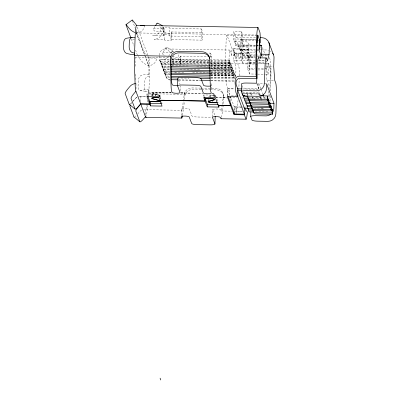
<?xml version="1.0" encoding="UTF-8"?>
<svg xmlns="http://www.w3.org/2000/svg" width="400" height="400" viewBox="0 0 400 400"><rect width="100%" height="100%" fill="white"/><g stroke="black" fill="none" stroke-linecap="round" stroke-linejoin="round"><path stroke-width="0.3" stroke-dasharray="2 1.5" d="M135.23 66.26L135.065 61.605A6.48 0.51 -89 0 1 135.085 57.1L135.145 55.26M148.78 95.51A14.255 1.12 -89 0 0 148.85 93.71L149.435 76.01L148.86 74.485A6.59 0.52 -89 0 0 148.635 65.59L136.405 33.05L136.58 27.77M136.005 88.9L136 83.13M140.805 101.665L140.94 96.285L145.75 96.365M145.545 114.91L145.74 109.045A7.52 7.355 -20.6 0 0 143.475 109.31M146.92 95.475L146.97 93.95L158.595 94.15L159.915 97.66M148.51 65.59L148.89 57.965L136.655 25.425M148.86 74.485A6.605 1.285 1.9 0 0 143.175 74.915L141.425 75.335A5.185 2.925 -80.3 0 0 138.25 81.145L138.08 86.225A5.185 2.925 -80.3 0 0 140.915 90.585L142.67 90.165A6.605 1.285 1.9 0 1 148.355 89.735L148.275 92.185A6.48 0.51 -89 0 1 148.015 96.06M151.635 95.965L151.73 93.14M152.155 95.985L152.25 93.16M152.56 95.97L152.635 93.715A4.145 0.805 1.9 0 1 152.07 92.87A4.145 0.805 1.9 0 1 155.565 92.5L171.02 92.77M152.965 95.92L153.04 93.665A3.63 0.705 1.9 0 1 152.545 92.925A3.63 0.705 1.9 0 1 155.605 92.6L171.06 92.87M155.45 95.885L155.565 92.5M155.49 95.99L155.605 92.6M159.76 55.885L159.91 60.73M159.78 55.31C159.36 52.14 161.68 48.755 165.105 48.915M158.525 96.185L158.595 94.15M159.495 96.575L159.535 95.445L153.04 93.665M159.87 97.69L159.925 95.995M160.35 98.84L160.44 96.015M171.2 31.965L171.185 40.225A3.24 0.63 1.9 0 1 168.195 40.805A3.24 0.63 1.9 0 1 164.725 40.11L164.485 39.475L154.085 39.295L156.1 39.07A7.775 7.605 -20.6 0 0 160.925 35.6L164.55 29.815L163.21 26.255L159.585 32.04A7.775 7.605 -20.6 0 1 154.76 35.51L152.745 35.735L163.15 35.915L163.165 27.655A3.24 0.63 1.9 0 1 166.155 27.08A3.24 0.63 1.9 0 1 169.62 27.77L169.61 36.03L201.13 36.58L202.465 40.14L170.945 39.59L171.2 31.965L202.72 32.515L202.465 40.14M163.15 35.915L163.165 27.655M164.485 39.475L164.74 31.85L157.27 31.585L154.26 30.92L153.38 29.125L155.11 26.275M172.03 58.26L172.23 60.07L172.285 58.31M210.21 60.735L178.685 60.18L178.9 53.73M180.025 63.74L180.28 56.115L209.325 56.625M180.265 64.375L180.28 56.115M180.1 90.765L180.255 86.075M181.245 115.62L181.46 109.165A4.02 0.78 1.9 0 1 185.17 108.45A4.02 0.78 1.9 0 1 189.47 109.305L191.95 115.9A5.185 1.005 1.9 0 0 197.5 117.01L210.415 117.235A5.185 1.005 1.9 0 0 211.31 117.235M201.13 36.58L201.38 28.96L169.86 28.405M203.76 96.47L203.81 94.945L215.435 95.15L218.285 102.725M208.1 100.66L208.135 99.53M208.625 101.39L208.655 99.545M210.325 57.215L210.46 53.11L207.99 53.065M209.075 101.455L209.13 99.76M210.44 97.98L210.55 94.595M210.46 53.11L211.8 56.67L211.545 64.295L210.59 61.75M211.44 88.97L211.56 85.45L211.185 84.45A6.48 0.51 -89 0 1 210.995 83.235M212.53 102.16L212.53 100.93M212.49 116.755L212.725 109.715A4.02 0.78 1.9 0 1 216.43 108.995A4.02 0.78 1.9 0 1 220.735 109.855L221.11 110.855A6.48 0.51 -89 0 0 221.51 109.89L222.175 104.985M213.95 96.99L214.025 94.73A3.63 0.705 1.9 0 0 211.925 93.635M214.43 97.205L214.52 94.38M214.945 97.22L215.04 94.395M215.37 97.18L215.435 95.15M227.37 96.255L227.6 89.165A2.075 0.405 1.9 0 1 229.52 88.845L234.245 88.93M227.735 95.805L227.97 88.69L226.435 84.6A6.48 0.51 -89 0 1 226.16 81.84L225.515 63.525A6.48 0.51 -89 0 1 225.525 58.66L226.065 42.41A9.07 0.715 -89 0 1 227.03 35.295L231.97 48.44L231.74 55.425L234.515 55.98L254.87 56.34M210.735 65.39L229.37 65.72L229.555 60.125L171.985 59.115M210.735 68.675L230.61 69.025L230.075 67.6L230.26 62.01L229.555 60.125M229.305 95.295L229.52 88.845M230.61 69.025L230.795 63.43L171.99 62.4M196.755 66.12L232.04 66.735L231.855 72.33L231.32 70.905L231.505 65.315L230.795 63.43M230.775 101.48L230.855 97.86L229.64 97.84M255.49 45.19L235.805 44.845L233.585 38.945L233.84 31.32L241.59 31.455L241.805 32.03A5.185 0.41 -89 0 1 241.995 33.535L242.65 44.855A2.59 1.865 5.7 0 0 245.34 46.775L253.395 46.895A8.195 5.9 5.7 0 0 255.285 46.64M210.735 75.24L233.095 75.635L232.56 74.21L232.745 68.62L232.04 66.735M233.095 75.635L233.28 70.04L210.38 69.64M235.74 76.52L235.89 72A5.185 0.41 -89 0 0 235.675 65.9L233.69 60.615L233.92 53.625L236.31 53.16L249.23 53.39L249 60.375L247.43 56.21L247.665 49.22L234.745 48.99L231.97 48.44M210.735 78.525L234.34 78.94L233.805 77.515L233.99 71.925L233.28 70.04M234.515 55.98L234.745 48.99M234.34 78.94L234.525 73.345L192.43 72.61M235.805 44.845L236.055 37.22L233.84 31.32M234.005 110.71L234.14 106.605L230.205 96.13M235.16 77.43L235.23 75.23L234.525 73.345M233.69 60.615L236.08 60.15L236.31 53.16M234.6 113.415L234.815 106.895L244.115 107.055M236.145 113.5L236.36 107.05A2.075 0.405 1.9 0 1 234.14 106.605M238.815 90.08L239.175 79.25M255.08 55.99L242.68 55.77L240.465 49.87L240.815 39.2L255.7 39.46M254.905 62.755L251.325 62.695A2.59 1.04 -1 0 1 248.945 61.61L250.185 55.32A5.185 0.41 -89 0 1 250.435 54.985L250.395 63.18L242.645 63.045L240.43 57.15L240.68 49.525L255.445 49.785M255.635 51.76A8.195 5.9 5.7 0 1 252.86 52.265L244.805 52.145A2.59 1.865 5.7 0 1 242.115 50.225L241.34 39.08L241.59 31.455M247.975 55.445A6.48 1.26 1.9 0 0 241.04 54.06L241.21 48.98L232.94 48.835L234.51 53.005A5.185 5.07 -20.6 0 0 239.505 58.175L242.605 58.23A6.48 1.26 1.9 0 0 248.59 57.075L247.975 55.445L248.145 50.365A6.48 1.26 1.9 0 0 241.21 48.98M242.605 58.23L243.035 45.095L240.815 39.2M242.645 63.045L242.9 55.42L240.68 49.525M243.045 93.67L242.735 91.525M256.965 74.105L249.52 73.975L247.305 68.075L247.66 57.4L255.1 57.53M248.595 57.24L248.755 51.99A6.48 1.26 1.9 0 1 242.775 53.15L234.51 53.005M248.85 49.615L249.015 44.53M249.52 73.975L249.875 63.3L247.66 57.4M242.185 85.67L242.83 87.385A5.185 1.005 1.9 0 0 248.38 88.495L258.715 88.675L258.885 83.59L266.04 83.72M259.345 95.33L258.82 93.935L258.9 91.585M259.54 95.18L259.62 92.74L243.085 92.45M260.015 96.455L260.095 94.015L259.62 92.74M260.82 97.265L260.76 99.095L259.995 97.065M261.24 100.37L261.34 97.32L248.975 97.1M265.645 74.255L268.125 74.3L265.905 68.4L265.985 66.03M265.99 65.905L266.15 61.16M268.125 74.3L268.48 63.625L257.935 63.44M269.87 89.43L270.295 76.615A6.59 0.52 -89 0 0 270.3 69.505L270.07 67.72L268.355 63.195L257.745 63.01M270.44 90.955L270.87 78.14A15.61 1.23 -89 0 0 270.32 60.095L269.12 56.9M269.615 96.29L269.635 95.915M147.485 99.985L146.325 108.575A6.48 0.51 -89 0 1 145.925 109.535L145.74 109.045M147.88 105.23L146.55 115.045A14.255 1.12 -89 0 1 146.405 115.975M147.965 104.615L148.21 102.775M182.545 115.06L184.125 103.405A14.255 1.12 -89 0 0 184.325 101.635M222.255 104.375L223.17 97.63A6.48 0.51 -89 0 0 223.315 96.18L223.315 95.835A6.58 0.345 83.6 0 0 223.185 94.315L223.745 95.68L223.92 97.7A14.255 1.12 -89 0 1 223.395 104.09L221.735 116.36A14.255 1.12 -89 0 1 221.52 117.675M238.075 100.255L236.75 110.02A6.48 0.51 -89 0 1 236.35 110.985L234.815 106.895M268.38 106.095L268.54 104.915M264.455 60.915L259.685 60.835L260.135 59.02M246.745 110.015L246.58 110.555M166.135 47.32L162.46 53.28L163.335 55.07L165.05 55.555M181.46 109.165L181.835 110.165A6.48 0.51 -89 0 0 182.235 109.205L183.9 96.935A6.48 0.51 -89 0 0 184.045 95.495L184.095 95.15A6.58 0.68 -81.6 0 0 184.395 93.635L185.265 91.65A7.775 7.605 -20.6 0 1 192.105 87.96L200.635 88.105M184.505 99.475A14.255 1.12 -89 0 0 184.65 97.015L185 95L185.84 93.175A7.775 7.605 -20.6 0 1 192.675 89.485L201.21 89.635M255.25 62.965L250.25 62.88L249.07 68.73A2.59 1.04 -1 0 0 251.445 69.815L255.025 69.875M168.665 56.19L172.29 50.405L170.095 49.095A5.185 0.67 32.1 0 0 166.085 47.495L166.66 49.02A5.185 0.67 32.1 0 0 171.43 52.655M133.005 101.125L134.87 98.95A7.52 7.355 -20.6 0 1 137.085 97.175M133.045 101.23L134.905 99.055A7.52 7.355 -20.6 0 1 137.125 97.28M137.68 114.03L139.665 111.715A7.52 7.355 -20.6 0 1 141.885 109.94M131.89 102.43L131.175 103.14A5.185 0.945 -50.5 0 1 130.42 103.79M153.485 28.865L156.035 28.3L163.4 28.29M162.565 53.02L165.115 52.45L172.48 52.445L172.24 51.81A3.24 0.63 1.9 0 1 174.405 51.235M268.345 63.195L267.565 66.965A8.195 3.29 -1 0 1 265.56 68.755M214.025 94.73L208.795 96.31A4.145 0.805 1.9 0 0 208.52 97M249.775 107.91L250.795 107.825M259.075 62.83L259.385 62.825A8.195 3.29 -1 0 0 263.98 62.175M136.33 32.93L255.895 35.025M136.28 33.045L136.405 33.05A7.775 7.605 -20.6 0 0 144.41 25.56M226.845 35.135L257.325 35.67M236.055 37.22L255.74 37.565M233.585 38.945L241.34 39.08M241.435 39.335L255.775 39.585M241.525 40.085L257.12 40.36M257.74 40.37L259.615 40.405M256.105 45.2L258.565 45.24M243.035 45.095L255.435 45.315M256.055 45.325L258.535 45.37M238.71 46.39L241.295 46.435A6.48 1.26 1.9 0 1 248.23 47.82L248.84 49.45A6.48 1.26 1.9 0 1 242.86 50.605L240.275 50.56A5.185 5.07 -20.6 0 0 235.275 45.39L243.03 45.525A6.48 1.26 1.9 0 0 249.01 44.365L248.4 42.74A6.48 1.26 1.9 0 0 241.46 41.355L233.71 41.22A5.185 5.07 -20.6 0 1 238.71 46.39L240.275 50.56M256.06 49.795L260.365 49.87M260.98 49.88L266.52 49.975A7.85 7.675 -20.6 0 1 268.51 50.285M240.465 49.87L255.345 50.135M255.965 50.145L258.445 50.185M165.055 48.915L229.7 50.05M232.94 48.835A5.185 5.07 -20.6 0 0 237.94 54.005L241.04 54.06M250.355 54.88L255.34 54.97M255.965 54.98L259.71 55.045M262.2 55.09L267.815 55.19M242.9 55.42L250.65 55.56M257.56 56.03L260.04 56.075M257.355 56.38L261.075 56.445M261.695 56.46L262.935 56.48M209.945 56.635L211.8 56.67M240.43 57.15L255.195 57.405M135.085 57.1L171 57.73M147.835 56.595L148.89 57.965L156.64 58.1A7.775 7.605 -20.6 0 1 148.635 65.59A15.365 15.02 -20.6 0 1 140.92 60.33A5.185 0.31 53.2 0 1 138.05 56.33M236.08 60.15L255.2 60.485M258.3 60.54L264.5 60.65M169.21 66.53L165.485 66.465A5.185 5.07 -20.6 0 1 160.485 61.295L159.78 59.41L169.745 59.585M172.235 59.63L229.535 60.635L230.245 62.515L171.695 61.49M169.265 60.015L161.825 59.885L163.84 59.66A7.775 7.605 -20.6 0 0 168.285 56.745M172.075 60.99L230.26 62.01M160.485 61.295L169.205 61.445M208.855 62.305L172.63 61.67A2.59 2.535 -20.6 0 1 171.645 61.46M209.48 62.32L229.47 62.67L230.175 64.55L171.785 63.595M249.875 63.3L254.835 63.385M210.26 63.285L256.51 64.095M169.21 69.815L166.725 69.77A5.185 5.07 -20.6 0 1 161.73 64.6L161.02 62.715L169.74 62.87M172.23 62.915L230.78 63.94L231.485 65.82L210.31 65.45M169.405 63.555L163.165 63.445L165.18 63.22A7.775 7.605 -20.6 0 0 169.19 60.825M210.46 64.945L231.505 65.315M169.745 64.67L164.775 64.585A5.185 5.07 -20.6 0 1 159.78 59.41M161.73 64.6L169.2 64.73M265.97 66.495L273.125 66.62M210.725 65.625L230.71 65.975L231.42 67.855L210.805 67.495M188.09 65.965L172.615 65.695A2.59 2.535 -20.6 0 0 172.625 66.025M169.83 73.11L167.97 73.075A5.185 5.07 -20.6 0 1 162.97 67.905L162.265 66.02L169.735 66.155M210.22 66.865L232.02 67.245L232.73 69.125L210.305 68.735M210.2 67.25L230.075 67.6M247.305 68.075L254.745 68.205M257.845 68.26L265.905 68.4M210.46 68.225L232.745 68.62M169.745 67.955L166.02 67.89A5.185 5.07 -20.6 0 1 161.02 62.715M162.97 67.905L169.2 68.01M210.715 68.905L231.955 69.28L232.66 71.16L210.8 70.775M258.005 69.93L259.505 69.945A8.195 3.29 -1 0 0 264.1 69.295M180.045 69.11L200.475 69.465M169.21 76.38A5.185 5.07 -20.6 0 1 164.215 71.21L163.505 69.325L169.735 69.435M210.22 70.145L233.265 70.55L233.97 72.43L210.305 72.015M210.2 70.535L231.32 70.905M210.465 71.51L233.99 71.925M164.215 71.21L169.82 71.305M210.71 72.19L233.195 72.585L233.905 74.465L210.795 74.06M183.765 72.455L175.1 72.305A2.59 2.535 -20.6 0 0 175.11 72.635M257.585 74.115L265.025 74.245M170.005 79.66A5.185 5.07 -20.6 0 1 165.455 74.515L164.75 72.63L169.73 72.72M210.215 73.43L234.505 73.855L235.215 75.735L210.3 75.3M210.2 73.815L232.56 74.21M210.47 74.795L235.23 75.23M169.745 74.52L168.505 74.5A5.185 5.07 -20.6 0 1 163.505 69.325M165.455 74.515L169.815 74.59M210.705 75.47L234.44 75.89L234.97 77.3M210.825 77.11L233.805 77.515M210.785 77.34L235.145 77.77M180.925 78L189 78.145M266.015 67.12L266.96 80.185L274.11 80.31M178.53 79.83L200.265 80.21M210.825 80.395L234.425 80.81M178.755 80.25L201.115 80.64M211.05 80.815L234.655 81.23M201.245 88.12L215.875 88.375A7.775 7.605 -20.6 0 1 222.46 92.305L223.745 95.68M227.97 88.69L234.795 88.81M242.235 88.94L258.975 89.235L257.44 85.145A6.48 0.51 -89 0 1 257.21 83.37M201.82 89.645L209.745 89.78M210.35 89.795L216.445 89.9A7.775 7.605 -20.6 0 1 223.035 93.83L222.46 92.305M242.285 93.645L258.82 93.935M260.095 94.015L243.56 93.725L244.135 95.25M171.185 92.585L148.275 92.185L148.85 93.71L185.3 94.35M181.09 92.76L184.73 92.825M180.915 92.945L202.55 93.32M180.95 93.045L202.59 93.425M231.42 95.87L237.555 95.98M256.32 97L266.52 97.175M223.17 97.63L226.255 97.675M229.335 97.735L237.355 97.87M241.67 97.95L242.905 97.97M249.685 98.095L266.335 98.38M216.285 97.605L226.605 97.785M145.79 96.47L140.98 96.385A7.52 7.355 -20.6 0 0 139.275 96.52M215.715 97.695L226.645 97.885M229.68 97.94L230.89 97.96M253.775 98.975L255.25 99M244.735 107.07L246.595 107.1M236.36 107.05L242.855 107.16M260.685 107.995L263.16 108.04M263.035 108.2L255.74 108.07A5.185 1.005 1.9 0 0 254.415 108.08M262.415 108.975L263.875 109M236.45 111.11L242.65 111.22M258.77 111.5L267.455 111.655M146.02 109.66L181.935 110.29M221.205 110.98L232.21 111.175M234.655 111.215L242.6 111.355M255.25 111.955L257.7 112M170.685 80.105C168.24 80.05 166.12 78.19 165.585 75.83M140.145 90.6L146.475 91.68M250.26 62.875L250.395 63.18M152.635 93.715L159.13 95.495A3.63 0.705 1.9 0 1 159.625 96.235M164.55 29.815L162.355 28.505A5.185 0.67 32.1 0 1 159.135 26.355M159.805 60.45L160.385 61.965M262.48 47.535L266.05 57.17M258.64 58.05L259.685 60.835M266.96 80.185L268.005 82.965A14.255 1.12 -89 0 1 268.37 85.1M247.665 49.22L249.23 53.39M258.885 83.59L260.83 88.775M261.045 89.35L262.78 93.955M263.645 96.26L264.725 99.14M256.865 83.755L258.715 88.675M238.38 44.44L239.945 48.61M237.94 54.005L239.505 58.175M233.27 50.785L234.835 54.955M233.92 53.625L238.86 66.77A9.07 0.715 -89 0 1 239.265 76.265M231.74 55.425L229.75 50.14A5.185 0.41 -89 0 0 229.2 54.205L229.03 59.29A5.185 0.41 -89 0 0 229.245 65.385L229.37 65.72M227.605 89.215L229.985 95.555M201.38 28.96L202.72 32.515M212.725 109.715L214.995 115.76M203.81 94.945L204.47 96.7M169.61 36.03L169.37 35.395A3.24 0.63 1.9 0 0 165.9 34.7A3.24 0.63 1.9 0 0 162.91 35.28M170.945 39.59L171.185 40.225M178.685 60.18L178.45 59.545A3.24 0.63 1.9 0 0 175.405 58.865A3.24 0.63 1.9 0 0 172.035 59.27M172.29 50.405L172.865 51.93M164.74 31.85L164.98 32.485A3.24 0.63 1.9 0 0 168.445 33.18A3.24 0.63 1.9 0 0 171.44 32.6M161.95 28.265L163.29 31.825M171.03 52.42L171.41 53.435M173.805 64.265L173.82 56.005L174.055 56.64A3.24 0.63 1.9 0 0 177.525 57.33A3.24 0.63 1.9 0 0 180.515 56.755M184.185 92.815L184.76 94.34M178.435 79.955L180.09 84.35M160.62 62.61L161.63 65.27M161.86 65.915L162.87 68.575M163.105 69.22L164.115 71.88M164.345 72.525L165.355 75.185M166.065 77.065L166.175 77.365M132.41 20.7L135.01 27.61M136.305 31.065L143.66 50.635A5.185 0.31 53.2 0 0 146.325 54.605M135.645 32.805A15.365 15.02 -20.6 0 0 136.405 33.05L148.635 65.59M159.95 97.76L160.385 98.92M161.475 101.82L162.13 103.56M131.39 39.165L133.985 46.075M135.5 50.105L137.445 55.285M148.355 89.735L148.93 91.26L147.25 91.665A5.185 2.925 -80.3 0 1 144.41 87.305L144.58 82.225A5.185 2.925 -80.3 0 1 147.755 76.415L149.435 76.01A15.61 1.23 -89 0 0 148.89 57.965M146.97 93.95L147.625 95.695M252.295 97.16L252.66 98.69M252.06 96.91L252.425 98.44M251.42 95.385L250.575 92.585L251.305 95.65M247.575 95.455L246.7 92.515L247.36 95.295M210.5 70.035L210.735 76.785M135.505 74.235L135.72 80.37M248.94 61.745L249.065 68.865M173.335 63.555A2.59 2.535 -20.6 0 1 172.055 63.19M175.045 72.44A2.59 2.535 -20.6 0 1 174.73 71.855M172.775 66.08A2.59 2.535 -20.6 0 1 172.385 65.55M169.745 77.805A5.185 5.07 -20.6 0 1 164.75 72.63M269.705 94.315A6.48 0.51 -89 0 1 269.42 98.435M167.26 71.195A5.185 5.07 -20.6 0 1 162.265 66.02M269.865 67.315A9.07 0.715 -89 0 1 270.24 77.985M238.6 95.665A6.48 0.51 -89 0 1 238.555 96.37M267.555 111.53A6.48 0.51 -89 0 1 267.355 111.53M212.075 93.54A4.145 0.805 1.9 0 1 214.475 94.795L209.245 96.375A3.63 0.705 1.9 0 0 209.005 96.98M270.345 51.085A7.85 7.675 -20.6 0 1 271.165 51.655M134.545 39.38A6.605 1.285 1.9 0 1 130.835 39.025M270.28 95.84A14.255 1.12 -89 0 1 270.125 99.36L270.075 100.185A14.255 1.12 -89 0 1 269.965 101.735M266.555 60.975A8.195 3.29 -1 0 1 266.045 61.315M268.665 91.215A14.255 1.12 -89 0 1 268.59 99.74M252.52 112.695A5.185 1.005 1.9 0 1 252.245 112.43M135.955 115.85A5.185 0.945 -50.5 0 1 135.2 116.5M130.645 104.385A5.185 0.945 -50.5 0 1 131.28 103.41M159.535 95.445A4.145 0.805 1.9 0 1 159.27 96.5M138.68 96.545A7.52 7.355 -20.6 0 1 140.94 96.285M211.56 85.45A4.02 0.78 1.9 0 1 211.17 85.835M136.025 33.83A6.59 0.52 -89 0 1 136.405 33.05M258.53 50.04A8.195 5.9 5.7 0 1 257.925 50.565M258.46 45.195A8.195 5.9 5.7 0 1 257.005 46.06"/><path stroke-width="0.6" d="M256.475 61.26L256.48 60.915M135.61 83.625A7.52 7.355 -20.6 0 0 130.11 86.29L128.125 88.605A5.185 0.945 -50.5 0 0 125.155 93.54L129.165 104.215L135.07 109.08A5.185 0.945 -50.5 0 0 137.075 108L140.69 103.905L135.745 90.755A14.255 1.12 -89 0 1 135.14 84.685L134.495 66.275A14.255 1.12 -89 0 1 134.515 55.575L135.1 37.875A15.61 1.23 -89 0 1 136.655 25.425L134.905 23.14A5.185 0.31 53.2 0 0 132.195 20.125M140.69 103.905L149.73 104.065L149.815 101.525L147.845 96.28M218.92 106.08L218.885 107.095L207.26 106.895L205.08 101.095L159.865 100.305L162.045 106.1L150.42 105.895L149.77 104.165L149.855 101.625L156.44 101.74A4.145 0.805 1.9 0 0 159.935 101.37A4.145 0.805 1.9 0 0 159.365 100.525L152.875 98.745A3.63 0.705 1.9 0 1 152.375 98.005A3.63 0.705 1.9 0 1 155.435 97.685L158.82 97.74M150.42 105.895L150.505 103.355L149.855 101.625M177.565 85.93A5.185 1.005 1.9 0 1 182.35 85.005L195.27 85.23A5.185 1.005 1.9 0 1 200.815 86.34L203.295 92.93A4.02 0.78 1.9 0 0 207.595 93.79A4.02 0.78 1.9 0 0 211.305 93.075L210.93 92.075A14.255 1.12 -89 0 1 210.325 86.005L209.68 67.595A14.255 1.12 -89 0 1 209.63 59.675L209.415 57.55L208.7 55.695A7.775 7.605 -20.6 0 0 202.11 51.765L178.345 51.35A7.775 7.605 -20.6 0 0 171.505 55.04L170.67 56.87L170.355 58.985A14.255 1.12 -89 0 0 170.405 66.905L171.05 85.315A14.255 1.12 -89 0 0 171.66 91.385L172.035 92.385A4.02 0.78 1.9 0 0 176.335 93.245A4.02 0.78 1.9 0 0 180.045 92.525L177.565 85.93L177.815 78.305A5.185 1.005 1.9 0 1 182.6 77.38L195.52 77.605A5.185 1.005 1.9 0 1 201.07 78.715L203.55 85.31A4.02 0.78 1.9 0 0 206.295 86.08A4.02 0.78 1.9 0 0 210.595 85.985M149.73 104.065L146.885 96.49L158.51 96.695L159.83 100.2L205.045 100.995L205.13 98.455L204.69 97.285M205.08 101.095L205.165 98.555L210.46 98.65A3.63 0.705 1.9 0 1 213.805 99.085A3.63 0.705 1.9 0 1 213.86 99.815L208.625 101.39A4.145 0.805 1.9 0 0 208.69 102.225A4.145 0.805 1.9 0 0 212.51 102.725L217.16 102.805M207.26 106.895L207.345 104.35L205.165 98.555M217.12 102.705L212.475 102.625A3.63 0.705 1.9 0 1 209.13 102.185A3.63 0.705 1.9 0 1 209.075 101.455L214.305 99.88L214.345 98.75M182.465 115.675A14.255 1.12 -89 0 1 181.585 117.79L181.21 116.79A4.02 0.78 1.9 0 1 184.915 116.075A4.02 0.78 1.9 0 1 189.215 116.93L191.695 123.525A5.185 1.005 1.9 0 0 197.245 124.635L210.165 124.86A5.185 1.005 1.9 0 0 214.95 123.935L215.2 116.31M248.04 111.445L247.315 112.96L246.795 116.8A14.255 1.12 -89 0 1 245.915 118.92L244.375 114.815L236.11 114.67A2.075 0.405 1.9 0 1 233.89 114.23L230.64 105.585L230.68 103.14M233.89 114.23L233.965 111.885M205.045 100.995L203.725 97.485L215.35 97.69L218.2 105.265L230.6 105.485L227.35 96.84A2.075 0.405 1.9 0 1 229.265 96.47L237.535 96.615L237.785 88.99L236.245 84.89A6.48 0.51 -89 0 1 236.015 83.115C235.8 80.885 237.26 78.325 239.71 78.33L257.02 78.635L256.21 76.48L255.925 68.405A14.255 1.12 -89 0 1 255.85 62.345L255.86 61.415A14.255 1.12 -89 0 1 255.945 57.705L256.535 40.005A15.61 1.23 -89 0 1 258.09 27.555L259.89 32.35A5.185 0.41 -89 0 1 260.08 33.85L260.52 41.425A8.195 5.9 5.7 0 1 260.27 42.81M272.66 112.18A7.775 7.605 -20.6 0 0 273.825 108.385L273.99 103.305L266.635 83.73L266.465 88.81A7.775 7.605 -20.6 0 1 258.46 96.3L248.125 96.12A5.185 1.005 1.9 0 1 242.575 95.01L241.285 91.58L241.54 83.955A5.185 1.005 1.9 0 1 246.325 83.03L256.66 83.21L257.125 69.23A14.255 1.12 -89 0 1 258.64 58.05M248.51 98.88L244.225 98.805L243.46 96.775L243.5 95.555M249.755 102.185L245.465 102.11L244.705 100.08L244.745 98.86M244.375 114.815L244.61 107.78M250.995 105.49L246.71 105.415L245.945 103.385L246.005 101.555M252.24 108.795L247.95 108.72L247.185 106.69L247.23 105.47M253.415 111.925L249.125 111.85L248.43 109.995L248.47 108.775M272.545 53.085A7.85 7.675 -20.6 0 1 274.015 57.735L273.72 66.63L274.71 80.32L275.755 83.1A14.255 1.12 -89 0 1 276.34 99.875L275.88 113.855A7.775 7.605 -20.6 0 1 267.875 121.34L257.54 121.16A5.185 1.005 1.9 0 1 251.99 120.055L250.7 116.62L250.855 111.93M259.42 39.525L259.065 50.2L261.08 55.56M261.3 55.505L261.64 45.295L259.795 45.265M247.71 96.01L248.37 98.79A2.59 2.535 -20.6 0 0 250.805 100.715L267.62 101.01L267.145 99.74L267.27 95.93L259.9 95.8M241.285 91.58A5.185 1.005 1.9 0 1 246.07 90.65L256.405 90.835A7.775 7.605 -20.6 0 0 264.41 83.345L264.875 69.37A14.255 1.12 -89 0 1 266.39 58.185L267.435 60.97L269.095 54.325L269.39 45.43A7.85 7.675 -20.6 0 0 261.895 37.67L260.05 37.64M267.62 101.01L267.745 97.2L267.27 95.93M249.215 100.425L249.61 102.095A2.59 2.535 -20.6 0 0 252.045 104.02L268.865 104.315L268.385 103.045L268.51 99.235L267.285 99.21M268.865 104.315L268.99 100.505L268.51 99.235M250.325 103.175L250.855 105.4A2.59 2.535 -20.6 0 0 253.285 107.325L270.105 107.62L269.625 106.35L269.755 102.54L268.525 102.515M270.105 107.62L270.23 103.81L269.755 102.54M251.435 105.925L252.095 108.705A2.59 2.535 -20.6 0 0 254.53 110.63L271.345 110.925L270.87 109.655L270.995 105.845L269.77 105.82M271.345 110.925L271.475 107.115L270.995 105.845M252.675 109.23L253.34 112.01A2.59 2.535 -20.6 0 0 255.77 113.935L272.59 114.23L272.11 112.96L272.24 109.15L271.01 109.125M272.59 114.23L272.715 110.42L272.24 109.15M260.29 58.42L261.345 54.19L269.095 54.325M155.435 25.76L157.06 23.17M135.93 91.245L134.025 93.465A5.185 0.945 -50.5 0 0 131.055 98.4L135.07 109.08M149.77 104.165L140.725 104.01L137.18 108.275A5.185 0.945 -50.5 0 0 135.83 111.11L139.845 121.79A5.185 0.945 -50.5 0 0 143.585 118.89L145.485 116.67M125.985 24.65L132.2 20M132.155 37.36L126.555 38.23A5.185 3.55 81.2 0 0 123.73 42.515L123.56 47.6A5.185 3.55 81.2 0 0 126.985 53.525L129.08 54.01A6.605 1.285 1.9 0 0 134.605 54.645M136.505 25.33L257.94 27.46M140.235 25.485L144.41 25.56M259.775 45.39L261.635 45.425M134.515 55.575L170.965 56.215M258.35 57.805L266.25 57.94M170.99 64.695L209.495 65.37M171.075 66.565L209.58 67.24M170.99 67.975L209.495 68.65M171.075 69.85L209.58 70.525M170.99 71.26L210.115 71.945M171.075 73.13L210.2 73.815M170.99 74.545L210.115 75.23M256.21 76.48L238.9 76.175C233.945 76.58 235.175 83.21 235.385 86.44A14.255 1.12 -89 0 0 235.99 92.515L237.535 96.615M171.695 76.425L210.2 77.1M171.61 77.84L178.44 77.96M200.18 78.34L210.115 78.515M171.695 79.71L177.905 79.815M201.505 80.23L210.2 80.385M237.275 88.855L241.615 88.93M241.225 90.575L237.735 90.515L244.58 108.72L248.645 108.79M244.82 95.535L242.985 95.5L242.285 93.645M243.46 96.775L247.745 96.85M158.785 97.64L155.395 97.58A4.145 0.805 1.9 0 0 151.9 97.95A4.145 0.805 1.9 0 0 152.47 98.795L158.96 100.575A3.63 0.705 1.9 0 1 159.46 101.315A3.63 0.705 1.9 0 1 156.4 101.64L149.815 101.525M205.13 98.455L210.42 98.545A4.145 0.805 1.9 0 1 214.24 99.045A4.145 0.805 1.9 0 1 214.305 99.88M267.145 99.74L250.325 99.445A2.59 2.535 -20.6 0 1 247.89 97.52L247.495 95.85M244.705 100.08L248.99 100.155M268.385 103.045L251.565 102.75A2.59 2.535 -20.6 0 1 249.135 100.825L248.735 99.155M269.82 103.23L273.99 103.305M245.945 103.385L250.845 103.47M150.505 103.355L161.52 103.55M207.345 104.35L218.36 104.545M230.64 105.585L218.235 105.37L218.885 107.095M269.625 106.35L252.81 106.055A2.59 2.535 -20.6 0 1 250.375 104.13L249.98 102.46M247.185 106.69L252.085 106.775M270.87 109.655L254.05 109.36A2.59 2.535 -20.6 0 1 251.62 107.435L251.22 105.765M248.43 109.995L252.715 110.07M272.11 112.96L255.295 112.665A2.59 2.535 -20.6 0 1 252.86 110.74L252.465 109.07M145.885 117.435L181.8 118.065M221.07 118.755L246.13 119.195M135.1 37.875L133.09 37.405A5.185 3.55 81.2 0 0 129.33 41.645L129.16 46.73A5.185 3.55 81.2 0 0 132.585 52.655L134.595 53.125M162.335 25.73L161.015 24.945A5.185 0.67 32.1 0 0 157.005 23.34M130.19 105.215A5.185 0.945 -50.5 0 0 129.93 106.25L133.945 116.93L139.845 121.79M209.73 58.41L209.27 57.22A7.775 7.605 -20.6 0 0 202.685 53.29L178.915 52.875A7.775 7.605 -20.6 0 0 172.075 56.565L171.215 58.575A6.58 0.68 -81.6 0 0 170.98 60.26L170.955 60.67A6.48 0.51 -89 0 0 170.99 62.595L171.635 81A6.48 0.51 -89 0 0 171.91 83.76L172.285 84.76A4.02 0.78 1.9 0 0 177.615 85.61M268.88 42.515L273.505 54.82M262.995 94.53L263.645 96.26M245.205 108.73L246.17 111.295A6.48 0.51 -89 0 0 246.47 110.93M237.555 95.98L244.395 114.18L234.58 114.01L227.95 96.375M214.95 123.935L212.47 117.34A4.02 0.78 1.9 0 1 216.18 116.62A4.02 0.78 1.9 0 1 220.48 117.48L220.855 118.48A14.255 1.12 -89 0 0 221.22 118.635M130.955 38.015L125.98 24.775A5.185 0.31 53.2 0 1 128.69 27.79A15.365 15.02 -20.6 0 0 134.905 32.525M140.725 104.01L145.67 117.16A14.255 1.12 -89 0 0 146.185 116.955M160.075 378.145L160.77 380M256.52 64.065L257 78.025M257.07 42.955A9.07 0.715 -89 0 1 258.035 35.84M256.51 64.095A6.48 0.51 -89 0 1 256.52 59.23L257.105 41.53A6.59 0.52 -89 0 1 257.535 35.535L257.755 35.06L259.54 39.715L259.98 46.795A8.195 5.9 5.7 0 1 259.035 49.46M129.81 104.2A5.185 0.945 -50.5 0 1 129.165 104.215M270.59 114.385A7.775 7.605 -20.6 0 1 265.82 115.875L255.485 115.695A5.185 1.005 1.9 0 0 250.7 116.62M134.16 117.06A5.185 0.945 -50.5 0 1 133.945 116.93"/></g></svg>
